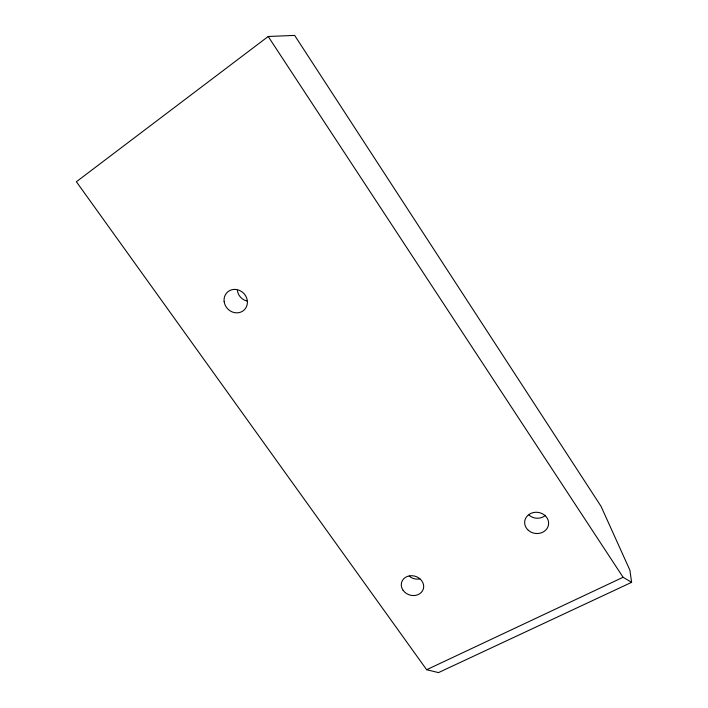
<?xml version="1.0" encoding="UTF-8"?>
<svg xmlns="http://www.w3.org/2000/svg" width="708" height="708" viewBox="0 0 708 708"><rect width="100%" height="100%" fill="white"/><g stroke="black" fill="none" stroke-linecap="round" stroke-linejoin="round"><path stroke-width="1.06" d="M268.199 36.489L76.384 181.744L426.65 669.724L438.491 672.6L631.616 582.33L629.89 570.17L601.012 506.282L294.643 35.4L268.199 36.489L623.093 577.268L631.616 582.33M426.65 669.724L623.093 577.268M545.461 515.318A11.655 10.346 7.5 0 1 529.044 515.132M419.906 578.905A11.027 9.558 17.7 0 1 409.277 576.17M246.853 300.971A11.735 10.779 47.1 0 1 237.357 290.36M403.1 590.322A11.355 9.779 17.9 0 0 422.49 590.87A11.355 9.779 17.9 0 0 411.852 575.701A11.355 9.779 17.9 0 0 403.1 590.322M528.283 530.274A12.018 10.611 8 0 0 548.266 525.832A12.018 10.611 8 0 0 533.345 512.565A12.018 10.611 8 0 0 528.283 530.274M224.126 301.413A12.231 11.16 46.4 0 0 242.702 311.139A12.231 11.16 46.4 0 0 240.357 290.82A12.231 11.16 46.4 0 0 224.126 301.413"/></g></svg>
